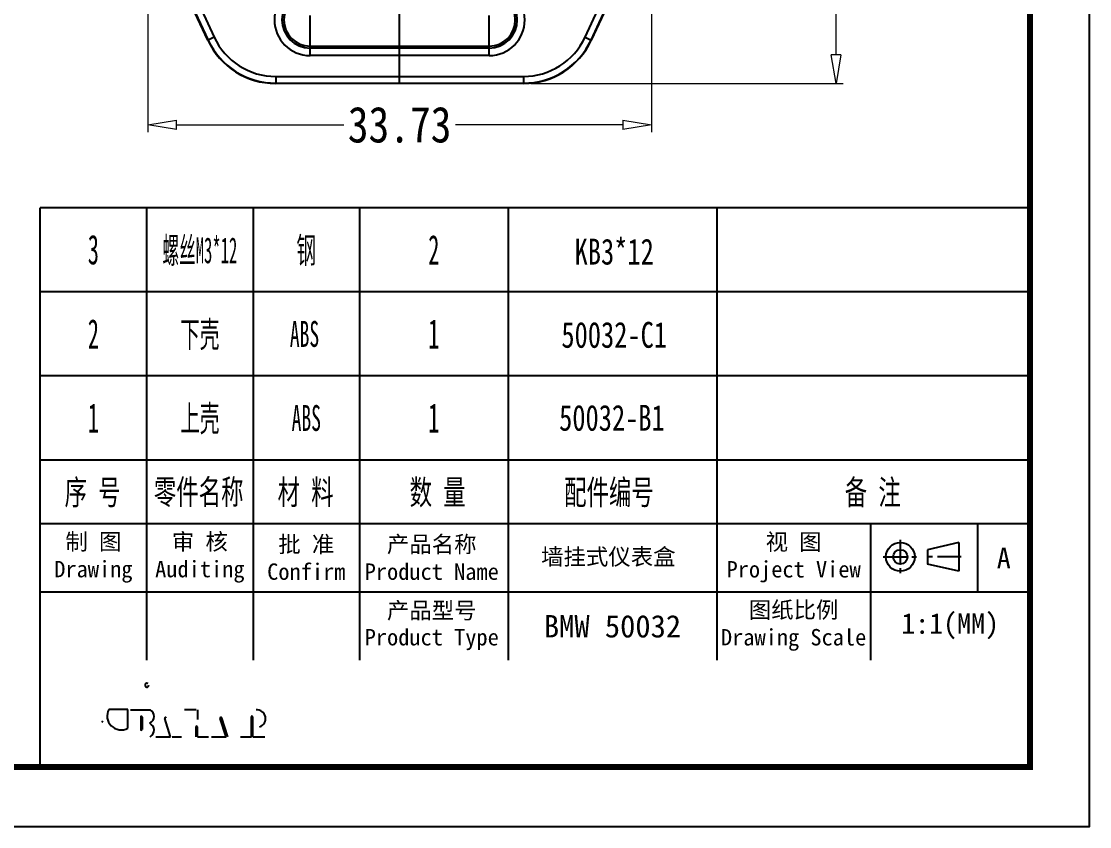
# Model space of a CAD drawing. Header units: millimetres. Extents: x -187 to 1788, y -1993 to 157.
# Drawn here: x -26.5 to 45, y -4.5 to 49.4 of the extents above; entities that cross this region are included whole.
import ezdxf
from ezdxf.enums import TextEntityAlignment as Align

# ---------------------------------------------------------------- set-up
doc = ezdxf.new("R2010")
doc.units = ezdxf.units.MM
doc.linetypes.add('CENTER', pattern=[50.8, 31.75, -6.35, 6.35, -6.35])
doc.layers.add('dim', color=3, linetype='Continuous', lineweight=9)
doc.layers.add('from', color=7, linetype='Continuous')
doc.styles.add('FFS', font='SIMFANG.TTF', dxfattribs={"width": 0.85})
doc.styles.add('宋体', font='SimSun.ttf')
doc.dimstyles.new('YanXiu', dxfattribs={"dimtxt": 2.5, "dimasz": 2.2, "dimexe": 1, "dimexo": 0.6, "dimgap": 0.66, "dimtad": 0, "dimzin": 9, "dimdsep": 46, "dimtxsty": 'FFS', "dimblk": 'CLOSEDBLANK', "dimcen": 0, "dimclrd": 256, "dimclre": 131, "dimclrt": 42, "dimazin": 0, "dimtfac": 1, "dimtofl": 0, "dimtmove": 0, "dimatfit": 3, "dimldrblk": 'CLOSEDBLANK', "dimfxl": 1, "dimlwd": 5, "dimlwe": 5, "dimarcsym": 0})

# ---------------------------------------------------------------- blocks, each defined once
blk = doc.blocks.new('_ClosedBlank')
at = {"color": 0, "linetype": 'ByBlock', "lineweight": -2}
for p, q in [((-1, 0.167), (0, 0)), ((-1, 0.167), (-1, -0.167)), ((0, 0), (-1, -0.167))]:
    blk.add_line(p, q, dxfattribs=at)
blk = doc.blocks.new('*D6')
at = {"layer": 'Defpoints', "color": 0}
for p in [(6913.703, -3540.036, 0), (6947.434, -3540.036, 0), (6947.434, -3554.459)]:
    blk.add_point(p, dxfattribs=at)
at = {"layer": 'dim', "color": 131, "lineweight": 5}
for p, q in [((6913.703, -3540.516), (6913.703, -3554.939)), ((6947.434, -3540.516), (6947.434, -3554.939))]:
    blk.add_line(p, q, dxfattribs=at)
at = {"layer": 'dim', "lineweight": 5}
for p, q in [((6915.623, -3554.459), (6926.825, -3554.459)), ((6945.514, -3554.459), (6934.312, -3554.459))]:
    blk.add_line(p, q, dxfattribs=at)
at = {"layer": 'dim', "lineweight": 5, "xscale": 1.92, "yscale": 1.92, "zscale": 1.92, "rotation": 180}
blk.add_blockref('_ClosedBlank', (6913.703, -3554.459), dxfattribs=at)
at = {"layer": 'dim', "lineweight": 5, "xscale": 1.92, "yscale": 1.92, "zscale": 1.92}
blk.add_blockref('_ClosedBlank', (6947.434, -3554.459), dxfattribs=at)
at = {"layer": 'dim', "color": 42, "insert": (6930.569, -3554.459), "char_height": 2.4, "attachment_point": 5, "style": 'FFS'}
blk.add_mtext('33.73', dxfattribs=at)
blk = doc.blocks.new('*D10')
at = {"layer": 'Defpoints', "color": 0}
for p in [(6938.873, -3455.386, 0), (6959.801, -3455.386), (6938.873, -3551.686, 0)]:
    blk.add_point(p, dxfattribs=at)
at = {"layer": 'dim', "color": 131, "lineweight": 5}
for p, q in [((6939.353, -3455.386), (6960.281, -3455.386)), ((6939.353, -3551.686), (6960.281, -3551.686))]:
    blk.add_line(p, q, dxfattribs=at)
at = {"layer": 'dim', "lineweight": 5}
for p, q in [((6959.801, -3457.306), (6959.801, -3500.454)), ((6959.801, -3549.766), (6959.801, -3506.619))]:
    blk.add_line(p, q, dxfattribs=at)
at = {"layer": 'dim', "lineweight": 5, "xscale": 1.92, "yscale": 1.92, "zscale": 1.92}
for p, rotation in [((6959.801, -3455.386), 90), ((6959.801, -3551.686), 270)]:
    blk.add_blockref('_ClosedBlank', p, dxfattribs=dict(at, rotation=rotation))
at = {"layer": 'dim', "color": 42, "insert": (6959.801, -3503.536), "char_height": 2.4, "attachment_point": 5, "rotation": 90, "style": 'FFS'}
blk.add_mtext('96.3', dxfattribs=at)
blk = doc.blocks.new('*u21')
at = {"color": 1, "linetype": 'CENTER', "ltscale": 0.164}
blk.add_line((0, -48.15), (0, 48.15), dxfattribs=at)
at = {"color": 7, "linetype": 'Continuous'}
for p, q in [((-12.836, -45.263, 0), (-14.653, -41.366, 0)), ((-14.642, -41.348, 0), (-12.825, -45.245, 0)), ((-14.234, -41.158, 0), (-12.417, -45.055, 0)), ((12.417, -45.055, 0), (14.234, -41.158, 0)), ((12.825, -45.245, 0), (14.642, -41.348, 0)), ((14.653, -41.366, 0), (12.836, -45.263, 0)), ((-12.417, -45.055, 0), (-12.825, -45.245, 0)), ((12.417, -45.055, 0), (12.825, -45.245, 0)), ((-12.825, -45.245, 0), (-12.836, -45.263, 0)), ((-6, -46.282, 0), (-6, -45.65, 0)), ((-6, -45.65, 0), (6, -45.65, 0)), ((6, -45.782, 0), (-6, -45.782, 0)), ((6, -46.282, 0), (6, -45.65, 0)), ((12.836, -45.263, 0), (12.825, -45.245, 0)), ((6, -46.282, 0), (-6, -46.282, 0)), ((-8.293, -47.682, 0), (-8.293, -48.132, 0)), ((-8.293, -47.682, 0), (8.293, -47.682, 0)), ((8.293, -47.682, 0), (8.293, -48.132, 0)), ((8.305, -48.15, 0), (-8.305, -48.15, 0)), ((-8.293, -48.132, 0), (-8.304, -48.15, 0)), ((-8.293, -48.132, 0), (8.293, -48.132, 0)), ((8.304, -48.15, 0), (8.293, -48.132, 0))]:
    blk.add_line(p, q, dxfattribs=at)
at = {"color": 1, "linetype": 'CENTER', "ltscale": 0.07}
for p, q in [((-6, -45.825, 0), (-6, -41.975, 0)), ((6, -45.825, 0), (6, -41.975, 0))]:
    blk.add_line(p, q, dxfattribs=at)
at = {"color": 7, "linetype": 'Continuous'}
for centre, radius, start, end in [((-6, -43.9, 0), 2.382, 90, 270), ((-6, -43.9, 0), 1.882, 90, 270), ((-6, -43.9, 0), 1.75, 90, 270), ((6, -43.9, 0), 2.382, 270, 90), ((6, -43.9, 0), 1.882, 270, 90), ((6, -43.9, 0), 1.75, 270, 90), ((-8.293, -43.132, 0), 4.55, 204.99976, 270.00024), ((8.293, -43.132, 0), 4.55, 269.99976, 335.00024), ((-8.305, -43.15, 0), 5, 205.00007, 270.00385), ((-8.293, -43.132, 0), 5, 205.00004, 270.00389), ((8.293, -43.132, 0), 5, 269.9961, 334.99996), ((8.305, -43.15, 0), 5, 269.99615, 334.99993)]:
    blk.add_arc(centre, radius, start, end, dxfattribs=at)
at = {"layer": 'dim'}
dim = blk.add_linear_dim(base=(29.233, 48.15, 0), p1=(8.304, -48.15, 0), p2=(8.304, 48.15, 0), angle=90, dimstyle='YanXiu', override={"dimtxt": 2.4, "dimasz": 1.92, "dimexe": 0.47976, "dimexo": 0.47976, "dimgap": 0.47976}, dxfattribs=at)
dim.commit()
dim.dimension.update_dxf_attribs({"geometry": '*D10', "text_midpoint": (29.233, 0, 0), "dimtype": 128, "insert": (-6930.569, 3503.536)})
dim = blk.add_linear_dim(base=(16.865, -50.923, 0), p1=(-16.865, -36.5, 0), p2=(16.865, -36.5, 0), dimstyle='YanXiu', override={"dimtxt": 2.4, "dimasz": 1.92, "dimexe": 0.47976, "dimexo": 0.47976, "dimgap": 0.47976}, dxfattribs=at)
dim.commit()
dim.dimension.update_dxf_attribs({"geometry": '*D6', "text_midpoint": (0, -50.923, 0), "insert": (-6930.569, 3503.536)})

msp = doc.modelspace()

# ---------------------------------------------------------------- linework, layer by layer
at = {"layer": 'from'}
for p, q in [((-25.244, -0.463), (-25.244, 36.959)), ((41.04, 36.959), (-25.244, 36.959)), ((-18.114, 36.959), (-18.114, 6.667)), ((-10.984, 36.959), (-10.984, 6.667)), ((-3.854, 36.959), (-3.854, 6.667)), ((6.093, 36.959), (6.093, 6.667)), ((20.079, 36.959), (20.079, 6.667)), ((41.04, 31.33), (-25.244, 31.33)), ((41.04, 25.701), (-25.244, 25.701)), ((41.04, 20.072), (-25.244, 20.072)), ((41.04, 15.794), (-25.244, 15.794)), ((30.356, 15.794), (30.356, 6.667)), ((37.541, 15.794), (37.541, 11.231)), ((36.272, 14.552), (34.191, 14.071)), ((36.272, 14.552), (36.272, 12.63)), ((34.191, 14.071), (34.191, 13.11)), ((36.272, 12.63), (34.191, 13.11)), ((41.04, 11.231), (-25.244, 11.231)), ((-19.375, 3.383), (-20.647, 3.383)), ((-19.375, 2.124), (-19.375, 3.383)), ((-19.193, 3.354), (-17.882, 3.354)), ((-18.509, 2.87), (-18.509, 2.042)), ((-18.417, 2.87), (-18.417, 2.042)), ((-14.802, 3.354), (-15.567, 3.354)), ((-14.71, 3.354), (-14.71, 2.705)), ((-11.099, 1.55), (-11.099, 2.886)), ((-11.007, 1.55), (-11.007, 2.886)), ((-21.017, 2.52), (-21.109, 2.593)), ((-16.509, 1.55), (-16.902, 2.774)), ((-14.802, 1.55), (-14.802, 2.205)), ((-14.71, 1.55), (-14.71, 2.205)), ((-12.788, 1.55), (-13.181, 2.774)), ((-12.675, 1.55), (-13.079, 2.807)), ((-17.486, 1.55), (-16.509, 1.55)), ((-16.396, 1.55), (-15.767, 1.55)), ((-14.71, 1.55), (-13.971, 1.55)), ((-13.765, 1.55), (-12.788, 1.55)), ((-11.836, 1.55), (-11.099, 1.55)), ((-11.007, 1.55), (-10.196, 1.55)), ((41.04, -0.463), (-24.694, -0.463))]:
    msp.add_line(p, q, dxfattribs=at)
at = {"layer": 'from', "color": 1, "linetype": 'CENTER', "ltscale": 0.05}
for p, q in [((32.363, 14.735), (32.363, 12.446)), ((31.219, 13.591), (33.507, 13.591)), ((36.432, 13.591), (34.031, 13.591))]:
    msp.add_line(p, q, dxfattribs=at)
at = {"layer": 'from', "elevation": 0}
msp.add_lwpolyline([(-187.118, -4.464), (45.041, -4.464), (45.041, 156.866), (-187.118, 156.866)], close=True, dxfattribs=at)
at = {"layer": 'from', "const_width": 0.4, "elevation": 0}
msp.add_lwpolyline([(-183.117, -0.463), (-183.117, 152.865), (41.04, 152.865), (41.04, -0.463), (-183.117, -0.463)], dxfattribs=at)
at = {"layer": 'from'}
for radius in [0.961, 0.481]:
    msp.add_circle((32.363, 13.591), radius, dxfattribs=at)
for centre, radius, start, end in [((-18.089, 5.01), 0.134, 53.71062, 1.77764), ((-19.821, 2.946), 0.935, 152.10888, 298.47717), ((-18.463, 2.87), 0.0459, 0, 180), ((-11.053, 2.886), 0.0459, 0, 180), ((-10.733, 2.773), 0.584, 288.77334, 95.2757), ((-16.851, 2.79), 0.0536, 17.82851, 197.82851), ((-14.756, 2.205), 0.0459, 0, 180), ((-13.13, 2.79), 0.0536, 17.82851, 197.82851), ((-18.463, 2.042), 0.0459, 180, 0)]:
    msp.add_arc(centre, radius, start, end, dxfattribs=at)
for centre, start_param, end_param in [((-18.525, 2.896), 5.422521, 7.052108), ((-18.525, 1.98), 5.454937, 7.086309)]:
    msp.add_ellipse(centre, major_axis=(0.921, 0.039), ratio=0.67178, start_param=start_param, end_param=end_param, dxfattribs=at)

# ---------------------------------------------------------------- block references
msp.add_blockref('*u21', (-1.171, 93.433, 0))

# ---------------------------------------------------------------- texts
at = {"layer": 'from', "style": '宋体'}
for s, height, width, p in [('3', 1.981, 0.555556, (-21.679, 34.145)), ('螺丝M3*12', 1.733, 0.472222, (-14.549, 34.145)), ('钢', 1.733, 0.555556, (-7.419, 34.145)), ('2', 1.981, 0.555556, (1.12, 34.145)), ('KB3*12', 1.733, 0.75, (13.201, 34.083)), ('2', 1.981, 0.555556, (-21.679, 28.516)), ('下壳', 1.733, 0.555556, (-14.549, 28.516)), ('ABS', 1.733, 0.555556, (-7.539, 28.516)), ('1', 1.981, 0.555556, (1.12, 28.516)), ('50032-C1', 1.733, 0.75, (13.201, 28.454)), ('1', 1.981, 0.555556, (-21.679, 22.887)), ('上壳', 1.733, 0.555556, (-14.549, 22.887)), ('ABS', 1.733, 0.555556, (-7.419, 22.887)), ('1', 1.981, 0.555556, (1.12, 22.887)), ('50032-B1', 1.733, 0.75, (13.049, 22.887))]:
    msp.add_text(s, height=height, dxfattribs=dict(at, width=width)).set_placement(p, align=Align.MIDDLE)
at = {"layer": 'from', "style": '宋体', "width": 0.666667}
for s, p in [('序 号', (-23.608, 17.09)), ('零件名称', (-17.629, 17.117)), ('材 料', (-9.344, 17.103)), ('数 量', (-0.499, 17.094)), ('配件编号', (9.849, 17.094)), ('备 注', (28.643, 17.09))]:
    msp.add_text(s, height=1.6505, dxfattribs=at).set_placement(p)
at = {"layer": 'from', "style": '宋体'}
for s, height, p in [('墙挂式仪表盒', 1.1003, (12.807, 13.603)), ('BMW 50032', 1.5005, (13.086, 8.949))]:
    msp.add_text(s, height=height, dxfattribs=at).set_placement(p, align=Align.MIDDLE_CENTER)
at = {"layer": 'from', "attachment_point": 5, "style": '宋体'}
for s, insert, char_height in [('制 图\\PDrawing', (-21.679, 13.512), 1.1003), ('审 核\\PAuditing', (-14.549, 13.512), 1.1003), ('批 准\\PConfirm', (-7.419, 13.512), 1.1003), ('产品名称\\PProduct Name', (0.982, 13.512), 1.10035), ('视 图\\PProject View', (25.217, 13.512), 1.10035), ('{\\fSimSun|b0|i0|c134|p2;A}', (39.291, 13.512), 1.37543), ('图纸比例\\PDrawing Scale', (25.217, 8.949), 1.10035), ('1:1(MM)', (35.698, 8.949), 1.3754)]:
    msp.add_mtext(s, dxfattribs=dict(at, insert=insert, char_height=char_height))
at = {"layer": 'from', "insert": (0.982, 8.949), "char_height": 1.10035, "attachment_point": 5, "line_spacing_factor": 0.975, "style": '宋体'}
msp.add_mtext('产品型号\\PProduct Type', dxfattribs=at)

doc.saveas('drawing.dxf')
